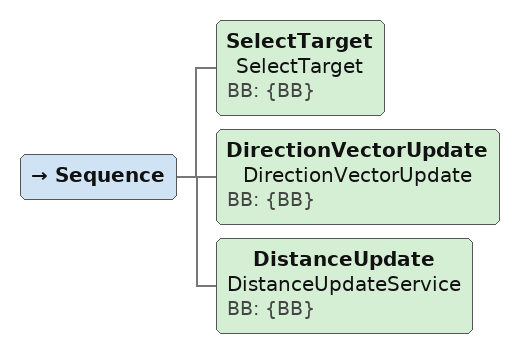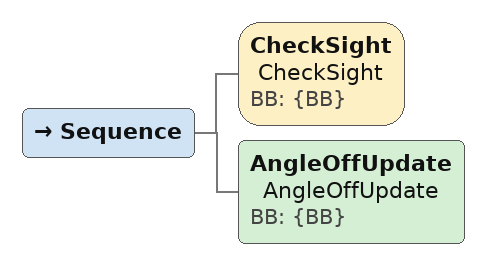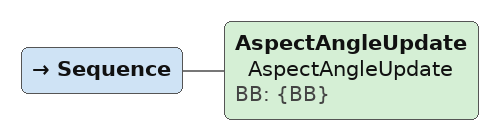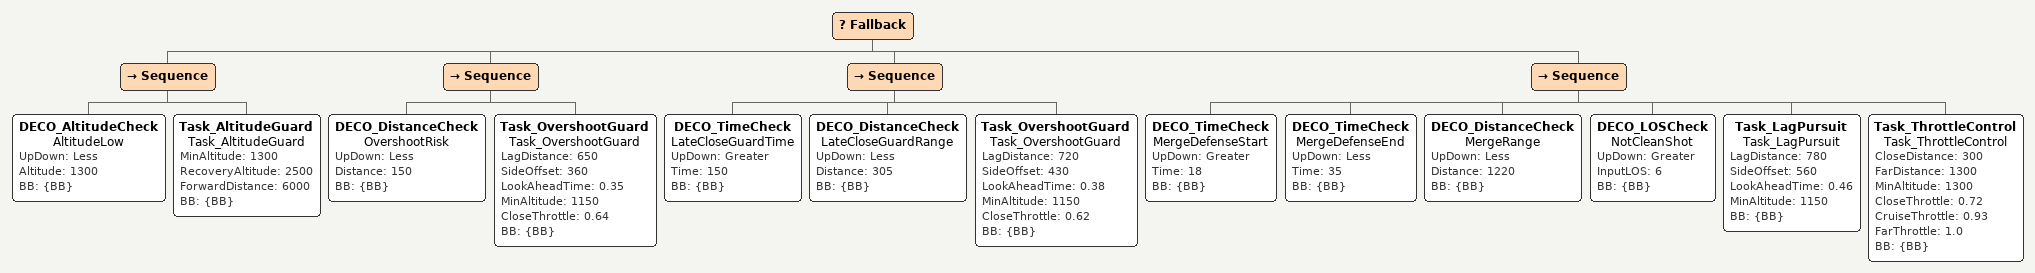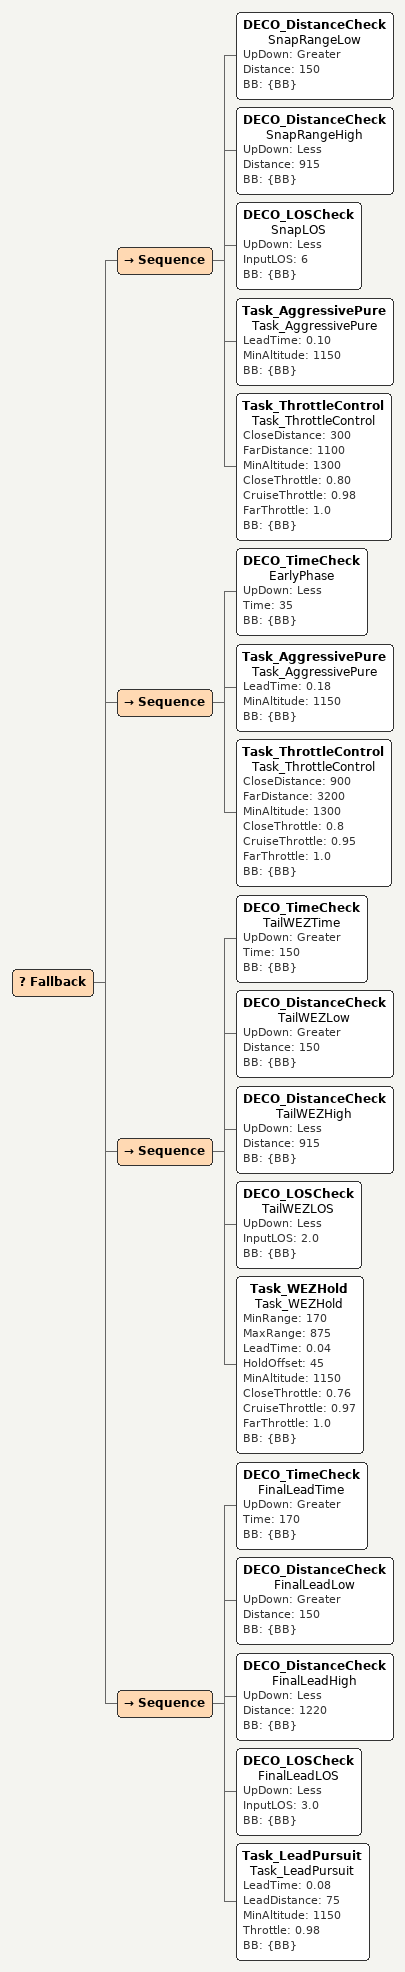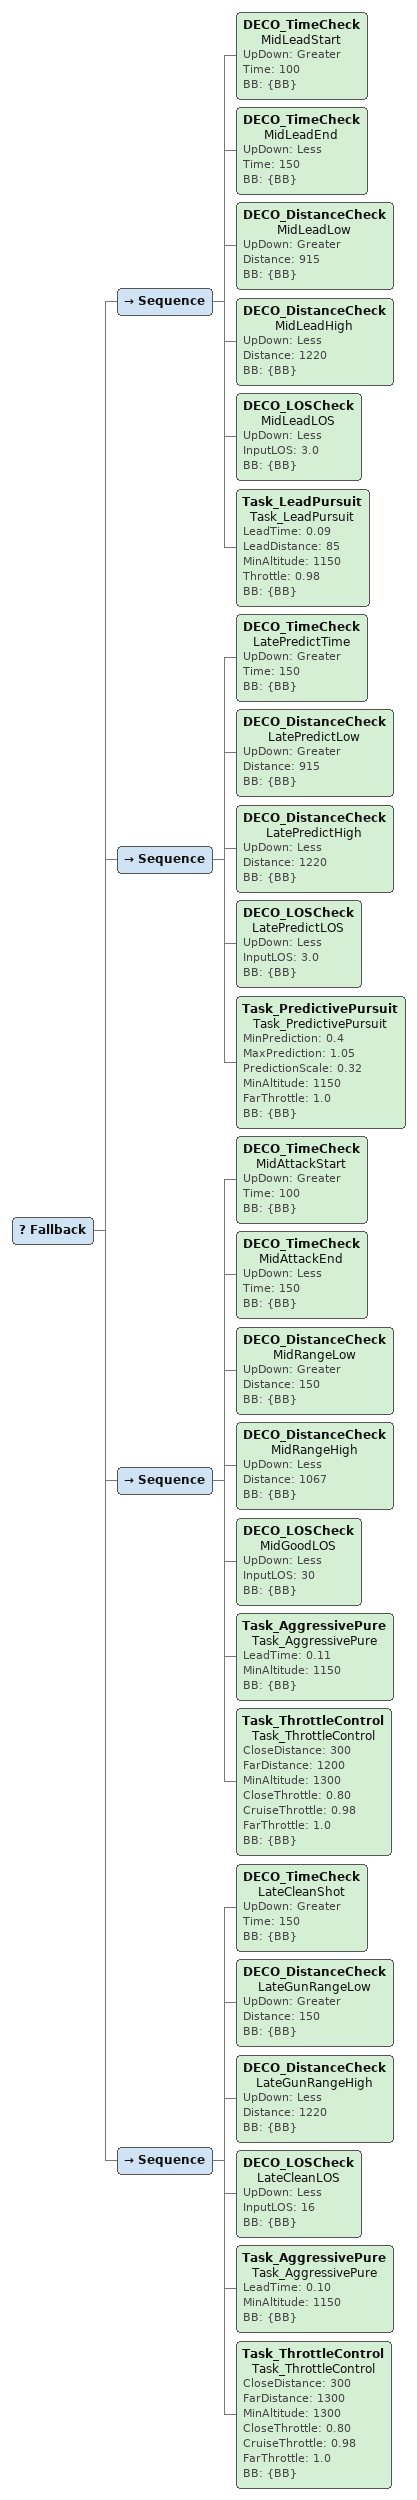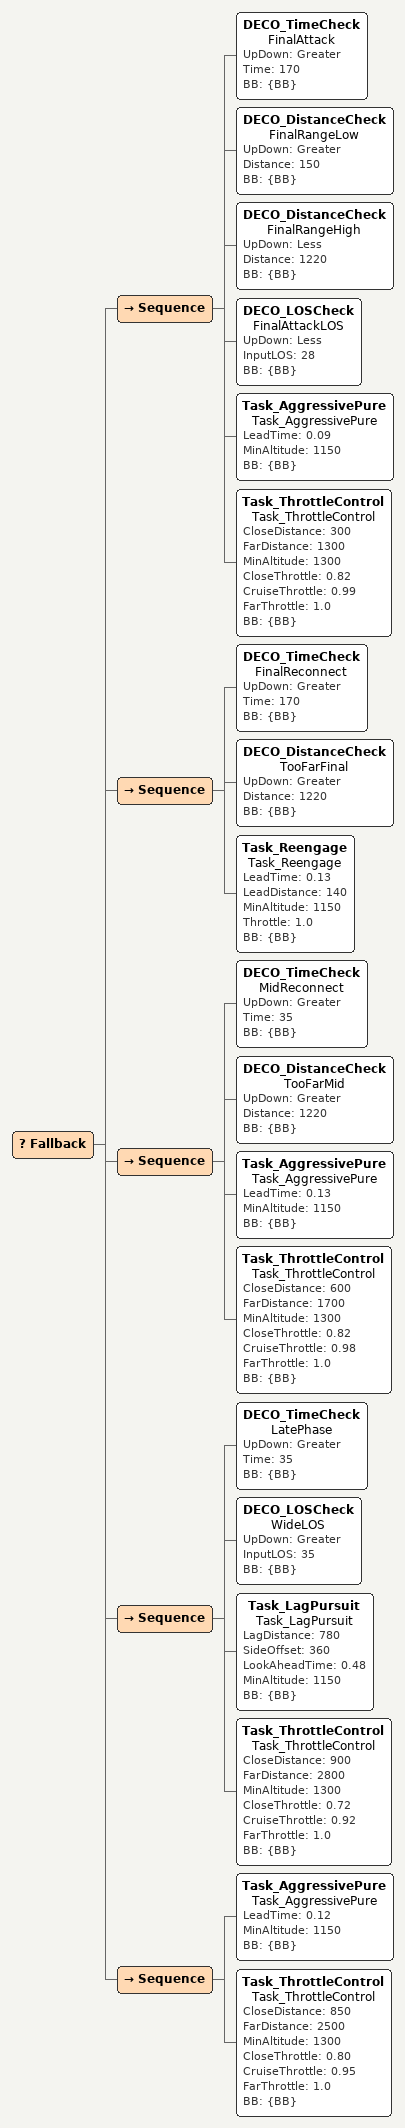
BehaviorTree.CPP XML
<Sequence>
  <SelectTarget name="SelectTarget" BB="{BB}"/>
  <DirectionVectorUpdate name="DirectionVectorUpdate" BB="{BB}"/>
  <DistanceUpdate name="DistanceUpdateService" BB="{BB}"/>
</Sequence>

<Sequence>
  <CheckSight name="CheckSight" BB="{BB}"/>
  <AngleOffUpdate name="AngleOffUpdate" BB="{BB}"/>
</Sequence>

<Sequence>
  <AspectAngleUpdate name="AspectAngleUpdate" BB="{BB}"/>
</Sequence>

<Fallback>
  <Sequence>
    <DECO_AltitudeCheck name="AltitudeLow" UpDown="Less" Altitude="1300" BB="{BB}"/>
    <Task_AltitudeGuard name="Task_AltitudeGuard" MinAltitude="1300" RecoveryAltitude="2500" ForwardDistance="6000" BB="{BB}"/>
  </Sequence>

  <Sequence>
    <DECO_DistanceCheck name="OvershootRisk" UpDown="Less" Distance="150" BB="{BB}"/>
    <Task_OvershootGuard name="Task_OvershootGuard" LagDistance="650" SideOffset="360" LookAheadTime="0.35" MinAltitude="1150" CloseThrottle="0.64" BB="{BB}"/>
  </Sequence>

  <Sequence>
    <DECO_TimeCheck name="LateCloseGuardTime" UpDown="Greater" Time="150" BB="{BB}"/>
    <DECO_DistanceCheck name="LateCloseGuardRange" UpDown="Less" Distance="305" BB="{BB}"/>
    <Task_OvershootGuard name="Task_OvershootGuard" LagDistance="720" SideOffset="430" LookAheadTime="0.38" MinAltitude="1150" CloseThrottle="0.62" BB="{BB}"/>
  </Sequence>

  <Sequence>
    <DECO_TimeCheck name="MergeDefenseStart" UpDown="Greater" Time="18" BB="{BB}"/>
    <DECO_TimeCheck name="MergeDefenseEnd" UpDown="Less" Time="35" BB="{BB}"/>
    <DECO_DistanceCheck name="MergeRange" UpDown="Less" Distance="1220" BB="{BB}"/>
    <DECO_LOSCheck name="NotCleanShot" UpDown="Greater" InputLOS="6" BB="{BB}"/>
    <Task_LagPursuit name="Task_LagPursuit" LagDistance="780" SideOffset="560" LookAheadTime="0.46" MinAltitude="1150" BB="{BB}"/>
    <Task_ThrottleControl name="Task_ThrottleControl" CloseDistance="300" FarDistance="1300" MinAltitude="1300" CloseThrottle="0.72" CruiseThrottle="0.93" FarThrottle="1.0" BB="{BB}"/>
  </Sequence>
</Fallback>

<Fallback>
  <Sequence>
    <DECO_DistanceCheck name="SnapRangeLow" UpDown="Greater" Distance="150" BB="{BB}"/>
    <DECO_DistanceCheck name="SnapRangeHigh" UpDown="Less" Distance="915" BB="{BB}"/>
    <DECO_LOSCheck name="SnapLOS" UpDown="Less" InputLOS="6" BB="{BB}"/>
    <Task_AggressivePure name="Task_AggressivePure" LeadTime="0.10" MinAltitude="1150" BB="{BB}"/>
    <Task_ThrottleControl name="Task_ThrottleControl" CloseDistance="300" FarDistance="1100" MinAltitude="1300" CloseThrottle="0.80" CruiseThrottle="0.98" FarThrottle="1.0" BB="{BB}"/>
  </Sequence>

  <Sequence>
    <DECO_TimeCheck name="EarlyPhase" UpDown="Less" Time="35" BB="{BB}"/>
    <Task_AggressivePure name="Task_AggressivePure" LeadTime="0.18" MinAltitude="1150" BB="{BB}"/>
    <Task_ThrottleControl name="Task_ThrottleControl" CloseDistance="900" FarDistance="3200" MinAltitude="1300" CloseThrottle="0.8" CruiseThrottle="0.95" FarThrottle="1.0" BB="{BB}"/>
  </Sequence>

  <Sequence>
    <DECO_TimeCheck name="TailWEZTime" UpDown="Greater" Time="150" BB="{BB}"/>
    <DECO_DistanceCheck name="TailWEZLow" UpDown="Greater" Distance="150" BB="{BB}"/>
    <DECO_DistanceCheck name="TailWEZHigh" UpDown="Less" Distance="915" BB="{BB}"/>
    <DECO_LOSCheck name="TailWEZLOS" UpDown="Less" InputLOS="2.0" BB="{BB}"/>
    <Task_WEZHold name="Task_WEZHold" MinRange="170" MaxRange="875" LeadTime="0.04" HoldOffset="45" MinAltitude="1150" CloseThrottle="0.76" CruiseThrottle="0.97" FarThrottle="1.0" BB="{BB}"/>
  </Sequence>

  <Sequence>
    <DECO_TimeCheck name="FinalLeadTime" UpDown="Greater" Time="170" BB="{BB}"/>
    <DECO_DistanceCheck name="FinalLeadLow" UpDown="Greater" Distance="150" BB="{BB}"/>
    <DECO_DistanceCheck name="FinalLeadHigh" UpDown="Less" Distance="1220" BB="{BB}"/>
    <DECO_LOSCheck name="FinalLeadLOS" UpDown="Less" InputLOS="3.0" BB="{BB}"/>
    <Task_LeadPursuit name="Task_LeadPursuit" LeadTime="0.08" LeadDistance="75" MinAltitude="1150" Throttle="0.98" BB="{BB}"/>
  </Sequence>
</Fallback>

<Fallback>
  <Sequence>
    <DECO_TimeCheck name="MidLeadStart" UpDown="Greater" Time="100" BB="{BB}"/>
    <DECO_TimeCheck name="MidLeadEnd" UpDown="Less" Time="150" BB="{BB}"/>
    <DECO_DistanceCheck name="MidLeadLow" UpDown="Greater" Distance="915" BB="{BB}"/>
    <DECO_DistanceCheck name="MidLeadHigh" UpDown="Less" Distance="1220" BB="{BB}"/>
    <DECO_LOSCheck name="MidLeadLOS" UpDown="Less" InputLOS="3.0" BB="{BB}"/>
    <Task_LeadPursuit name="Task_LeadPursuit" LeadTime="0.09" LeadDistance="85" MinAltitude="1150" Throttle="0.98" BB="{BB}"/>
  </Sequence>

  <Sequence>
    <DECO_TimeCheck name="LatePredictTime" UpDown="Greater" Time="150" BB="{BB}"/>
    <DECO_DistanceCheck name="LatePredictLow" UpDown="Greater" Distance="915" BB="{BB}"/>
    <DECO_DistanceCheck name="LatePredictHigh" UpDown="Less" Distance="1220" BB="{BB}"/>
    <DECO_LOSCheck name="LatePredictLOS" UpDown="Less" InputLOS="3.0" BB="{BB}"/>
    <Task_PredictivePursuit name="Task_PredictivePursuit" MinPrediction="0.4" MaxPrediction="1.05" PredictionScale="0.32" MinAltitude="1150" FarThrottle="1.0" BB="{BB}"/>
  </Sequence>

  <Sequence>
    <DECO_TimeCheck name="MidAttackStart" UpDown="Greater" Time="100" BB="{BB}"/>
    <DECO_TimeCheck name="MidAttackEnd" UpDown="Less" Time="150" BB="{BB}"/>
    <DECO_DistanceCheck name="MidRangeLow" UpDown="Greater" Distance="150" BB="{BB}"/>
    <DECO_DistanceCheck name="MidRangeHigh" UpDown="Less" Distance="1067" BB="{BB}"/>
    <DECO_LOSCheck name="MidGoodLOS" UpDown="Less" InputLOS="30" BB="{BB}"/>
    <Task_AggressivePure name="Task_AggressivePure" LeadTime="0.11" MinAltitude="1150" BB="{BB}"/>
    <Task_ThrottleControl name="Task_ThrottleControl" CloseDistance="300" FarDistance="1200" MinAltitude="1300" CloseThrottle="0.80" CruiseThrottle="0.98" FarThrottle="1.0" BB="{BB}"/>
  </Sequence>

  <Sequence>
    <DECO_TimeCheck name="LateCleanShot" UpDown="Greater" Time="150" BB="{BB}"/>
    <DECO_DistanceCheck name="LateGunRangeLow" UpDown="Greater" Distance="150" BB="{BB}"/>
    <DECO_DistanceCheck name="LateGunRangeHigh" UpDown="Less" Distance="1220" BB="{BB}"/>
    <DECO_LOSCheck name="LateCleanLOS" UpDown="Less" InputLOS="16" BB="{BB}"/>
    <Task_AggressivePure name="Task_AggressivePure" LeadTime="0.10" MinAltitude="1150" BB="{BB}"/>
    <Task_ThrottleControl name="Task_ThrottleControl" CloseDistance="300" FarDistance="1300" MinAltitude="1300" CloseThrottle="0.80" CruiseThrottle="0.98" FarThrottle="1.0" BB="{BB}"/>
  </Sequence>
</Fallback>

<Fallback>
  <Sequence>
    <DECO_TimeCheck name="FinalAttack" UpDown="Greater" Time="170" BB="{BB}"/>
    <DECO_DistanceCheck name="FinalRangeLow" UpDown="Greater" Distance="150" BB="{BB}"/>
    <DECO_DistanceCheck name="FinalRangeHigh" UpDown="Less" Distance="1220" BB="{BB}"/>
    <DECO_LOSCheck name="FinalAttackLOS" UpDown="Less" InputLOS="28" BB="{BB}"/>
    <Task_AggressivePure name="Task_AggressivePure" LeadTime="0.09" MinAltitude="1150" BB="{BB}"/>
    <Task_ThrottleControl name="Task_ThrottleControl" CloseDistance="300" FarDistance="1300" MinAltitude="1300" CloseThrottle="0.82" CruiseThrottle="0.99" FarThrottle="1.0" BB="{BB}"/>
  </Sequence>

  <Sequence>
    <DECO_TimeCheck name="FinalReconnect" UpDown="Greater" Time="170" BB="{BB}"/>
    <DECO_DistanceCheck name="TooFarFinal" UpDown="Greater" Distance="1220" BB="{BB}"/>
    <Task_Reengage name="Task_Reengage" LeadTime="0.13" LeadDistance="140" MinAltitude="1150" Throttle="1.0" BB="{BB}"/>
  </Sequence>

  <Sequence>
    <DECO_TimeCheck name="MidReconnect" UpDown="Greater" Time="35" BB="{BB}"/>
    <DECO_DistanceCheck name="TooFarMid" UpDown="Greater" Distance="1220" BB="{BB}"/>
    <Task_AggressivePure name="Task_AggressivePure" LeadTime="0.13" MinAltitude="1150" BB="{BB}"/>
    <Task_ThrottleControl name="Task_ThrottleControl" CloseDistance="600" FarDistance="1700" MinAltitude="1300" CloseThrottle="0.82" CruiseThrottle="0.98" FarThrottle="1.0" BB="{BB}"/>
  </Sequence>

  <Sequence>
    <DECO_TimeCheck name="LatePhase" UpDown="Greater" Time="35" BB="{BB}"/>
    <DECO_LOSCheck name="WideLOS" UpDown="Greater" InputLOS="35" BB="{BB}"/>
    <Task_LagPursuit name="Task_LagPursuit" LagDistance="780" SideOffset="360" LookAheadTime="0.48" MinAltitude="1150" BB="{BB}"/>
    <Task_ThrottleControl name="Task_ThrottleControl" CloseDistance="900" FarDistance="2800" MinAltitude="1300" CloseThrottle="0.72" CruiseThrottle="0.92" FarThrottle="1.0" BB="{BB}"/>
  </Sequence>

  <Sequence>
    <Task_AggressivePure name="Task_AggressivePure" LeadTime="0.12" MinAltitude="1150" BB="{BB}"/>
    <Task_ThrottleControl name="Task_ThrottleControl" CloseDistance="850" FarDistance="2500" MinAltitude="1300" CloseThrottle="0.80" CruiseThrottle="0.95" FarThrottle="1.0" BB="{BB}"/>
  </Sequence>
</Fallback>
